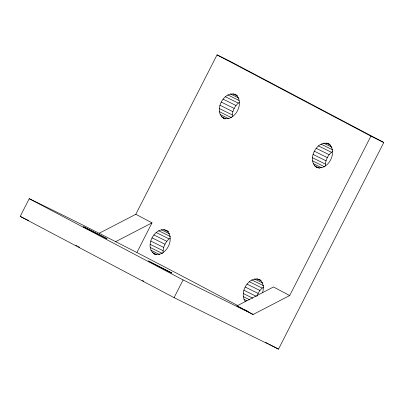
<?xml version="1.0" encoding="UTF-8"?>
<svg xmlns="http://www.w3.org/2000/svg" width="404" height="404" viewBox="0 0 404 404"><rect width="100%" height="100%" fill="white"/><g stroke="black" fill="none" stroke-linecap="round" stroke-linejoin="round"><path stroke-width="0.61" d="M155.833 254.767C142.152 248.652 155.575 222.988 168.423 231.426M163.064 252.561C162.873 247.051 165.62 241.425 170.069 238.173M225.023 118.973C211.6 113.019 224.271 87.85 237.057 95.354M232.255 116.766C232.068 111.252 234.815 105.631 239.259 102.374M245.39 301.611C238.416 292.385 249.566 273.927 260.994 280.331M262.676 292.385C263.958 287.971 263.666 282.118 259.312 279.502M317.594 167.877C305.293 161.494 317.16 137.885 329.624 144.258M325.387 165.943C325.2 160.231 328.139 154.384 332.896 151.202M257.025 296.056C258.257 292.466 260.464 289.062 263.706 286.997M99.283 233.219L135.815 214.287L217.039 54.873L229.932 61.226L383.8 142.481L278.507 349.127L174.068 297.657L20.2 216.403L29.224 198.692C99.581 232.719 168.902 268.781 237.825 305.621M136.966 252.359L152.01 222.841L135.815 214.287M174.068 297.657L183.093 279.942L29.224 198.692M183.093 279.942L253.151 314.469L289.683 295.541L370.907 136.128L217.039 54.873M115.478 241.769L152.01 222.841M253.151 314.469L236.951 305.914L273.483 286.986L289.683 295.541M223.341 118.145C235.214 122.099 245.324 101.904 235.375 94.526M316.468 167.322C328.346 171.276 338.456 151.081 328.502 143.708M154.151 253.939C166.024 257.893 176.134 237.698 166.18 230.325M370.907 136.128L383.8 142.481M233.073 93.824L237.557 96.031M230.517 93.97L238.926 98.116M326.205 143.001L330.689 145.213M227.886 94.96L239.097 100.485M323.649 143.147L332.058 147.293M225.351 96.728L238.244 103.081M321.013 144.142L332.79 149.945M318.483 145.905L331.376 152.263M223.094 99.147L235.987 105.505M316.221 148.329L329.119 154.681M221.261 102.061L234.153 108.413M314.388 151.237L327.285 157.59M219.978 105.262L232.871 111.615M313.11 154.439L326.003 160.792M219.337 108.535L232.229 114.893M219.377 111.661L231.709 117.741M312.464 157.717L325.361 164.069M220.099 114.423L229.068 118.842M312.509 160.837L324.841 166.918M221.448 116.635L225.937 118.847M313.226 163.6L321.635 167.746M314.58 165.812L319.625 168.301M163.883 229.618L168.367 231.83M161.327 229.765L169.736 233.911M257.01 278.795L260.934 280.729M158.691 230.76L170.468 236.562M254.459 278.947L262.868 283.088M156.161 232.522L169.054 238.88M251.823 279.937L263.595 285.739M249.288 281.704L262.186 288.057M153.899 234.946L166.796 241.299M247.031 284.123L259.924 290.476M152.066 237.855L164.963 244.208M245.198 287.032L258.09 293.39M150.788 241.057L163.681 247.41M243.915 290.234L256.247 296.314M150.142 244.334L163.039 250.687M150.187 247.455L162.519 253.535M243.274 293.511L252.803 298.208M150.904 250.217L159.878 254.641M243.314 296.637L249.48 299.677M152.257 252.429L156.742 254.641M244.036 299.399L246.839 300.778M236.951 305.914L242.607 308.701M243.738 309.262L248.263 311.489M20.2 216.403L28.669 220.574M78.113 246.526L79.548 247.278M142.42 280.487L143.854 281.24M265.686 342.355L268.473 343.829M269.589 344.415L278.507 349.127M75.831 245.314L77.184 246.036M83.946 226.977L83.451 226.78L107.06 238.82L83.946 226.977M148.733 261.191L148.238 260.994L171.846 273.033L148.733 261.191"/></g></svg>
